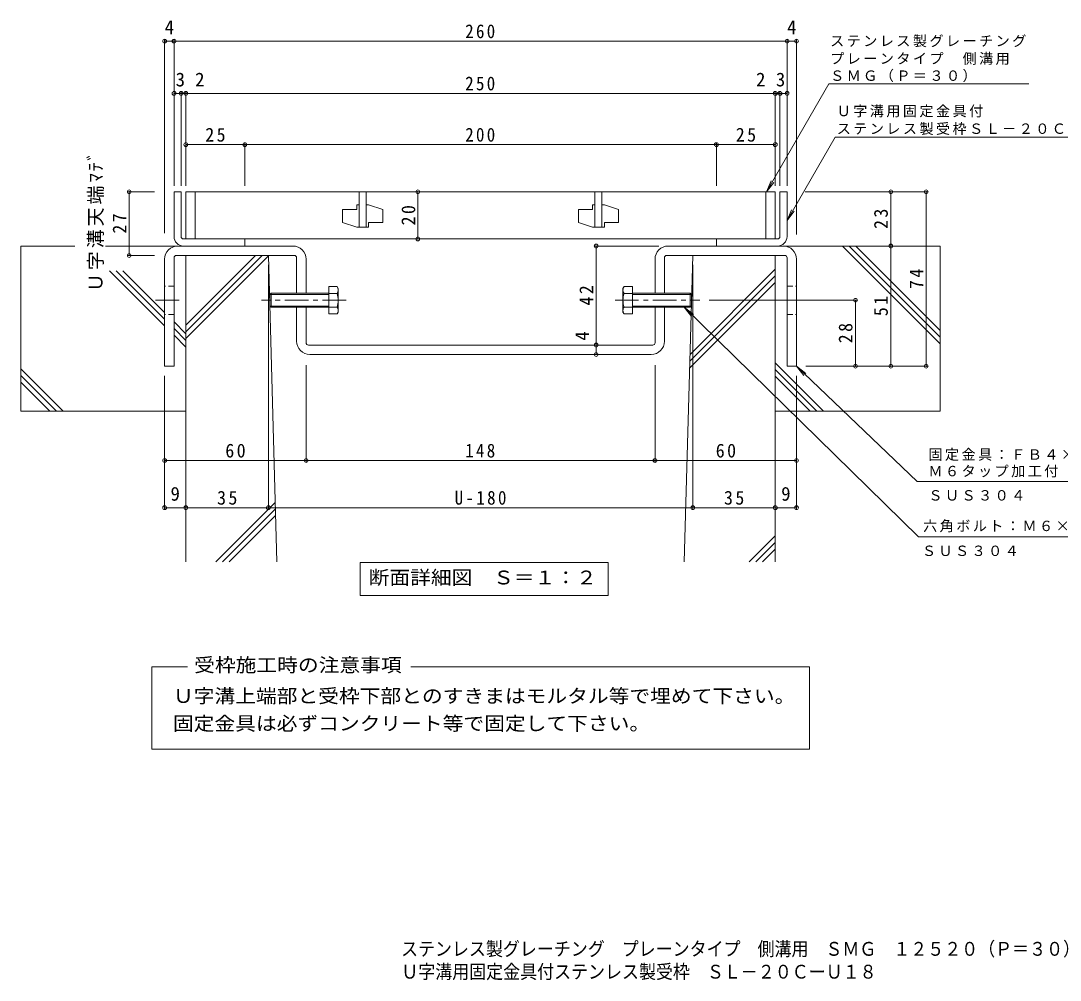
# Model space of a CAD drawing. Units: millimetres, scale not verified. Extents: x -238 to 444, y -387 to 295.
# Drawn here: x -238.1 to 202.7, y -387.3 to 19.7 of the extents above; entities that cross this region are included whole.
import ezdxf
from ezdxf.enums import TextEntityAlignment as Align

# ---------------------------------------------------------------- set-up
doc = ezdxf.new("R2010")
doc.units = ezdxf.units.MM
doc.header["$LTSCALE"] = 2
doc.header["$PDMODE"] = 32
doc.header["$PDSIZE"] = 1.6
doc.linetypes.add('CHAIN1', pattern=[8, 5, -1, 1, -1])
doc.linetypes.add('DASHED1', pattern=[1.8, 1.2, -0.6])
for name, color, linetype, lineweight in [('D-1', 2, 'Continuous', 9), ('D-2', 3, 'Continuous', 9), ('D-4', 7, 'Continuous', 9), ('D-5', 7, 'Continuous', 9), ('D-6', 6, 'Continuous', 9), ('D-8', 3, 'Continuous', 9), ('D-B', 2, 'Continuous', 9)]:
    doc.layers.add(name, color=color, linetype=linetype, lineweight=lineweight)
doc.layers.add('F-0_F-0ﾚｲﾔ', color=2, linetype='Continuous')
doc.styles.add('ＭＳ ゴシック', font='')
doc.styles.get('ＭＳ ゴシック').set_extended_font_data('MS Gothic')

msp = doc.modelspace()

# ---------------------------------------------------------------- linework, layer by layer
at = {"layer": 'D-1'}
for p, q in [((-173.112, -71.889), (-173.112, -52.889)), ((-170.112, -52.889), (-173.112, -52.889)), ((-170.112, -71.889), (-170.112, -52.889)), ((83.888, -71.889), (83.888, -52.889)), ((83.888, -52.889), (86.888, -52.889)), ((86.888, -71.889), (86.888, -52.889)), ((-169.112, -72.889), (-143.112, -72.889)), ((-143.112, -75.889), (-143.112, -72.889)), ((82.888, -72.889), (56.888, -72.889)), ((56.888, -75.889), (56.888, -72.889)), ((-169.112, -75.889), (-170.112, -75.889)), ((-143.112, -75.889), (-169.112, -75.889)), ((56.888, -75.889), (82.889, -75.889)), ((82.889, -75.889), (83.889, -75.889))]:
    msp.add_line(p, q, dxfattribs=at)
for centre, radius, start, end in [((-169.112, -71.889), 4, 180, 270), ((-169.112, -71.889), 1, 180, 270), ((82.888, -71.889), 1, 270, 0), ((82.888, -71.889), 4, 270, 0)]:
    msp.add_arc(centre, radius, start, end, dxfattribs=at)
at = {"layer": 'D-2'}
for p, q in [((81.889, -52.889), (-168.112, -52.889)), ((-164.112, -72.889), (-164.112, -52.889)), ((-94.612, -52.889), (-94.612, -67.889)), ((-91.612, -52.889), (-91.612, -67.889)), ((5.388, -52.889), (5.388, -67.889)), ((8.388, -52.889), (8.388, -67.889)), ((77.888, -72.889), (77.888, -52.889)), ((81.889, -52.889), (81.889, -72.889)), ((-101.612, -60.389), (-101.612, -65.889)), ((-101.612, -60.389), (-95.611, -60.389)), ((-95.611, -58.389), (-95.611, -60.389)), ((-94.612, -58.389), (-95.611, -58.389)), ((-90.612, -58.389), (-91.612, -58.389)), ((-1.612, -60.389), (-1.612, -65.889)), ((-1.612, -60.389), (4.389, -60.389)), ((4.389, -58.389), (4.389, -60.389)), ((5.388, -58.389), (4.389, -58.389)), ((9.388, -58.389), (8.388, -58.389)), ((-90.612, -65.889), (-84.612, -65.889)), ((9.388, -65.889), (15.388, -65.889))]:
    msp.add_line(p, q, dxfattribs=at)
for points in [[(-168.112, -52.889), (-168.112, -72.889), (81.889, -72.889)], [(-90.612, -58.389), (-84.612, -60.389), (-84.612, -65.889)], [(9.388, -58.389), (15.388, -60.389), (15.388, -65.889)], [(-90.612, -65.889), (-90.612, -67.889), (-95.611, -67.889), (-101.612, -65.889)], [(9.388, -65.889), (9.388, -67.889), (4.389, -67.889), (-1.612, -65.889)]]:
    msp.add_lwpolyline(points, dxfattribs=at)
at = {"layer": 'D-4'}
for p, q in [((-177.112, 11.601), (-177.112, -70.472)), ((-173.111, 11.001), (-177.112, 11.001)), ((-173.111, 11.601), (-173.111, -50.389)), ((-173.111, 11.001), (86.888, 11.001)), ((86.888, 11.601), (86.888, -50.389)), ((86.888, 11.001), (90.888, 11.001)), ((90.888, 11.601), (90.888, -70.987)), ((-170.112, -10.539), (-170.112, -50.389)), ((-168.112, -10.539), (-168.112, -50.389)), ((81.888, -10.539), (81.888, -50.389)), ((83.888, -10.539), (83.888, -50.389)), ((-143.112, -32.289), (-143.112, -50.389)), ((56.888, -32.289), (56.888, -50.389)), ((-192.712, -52.889), (-181.332, -52.889)), ((-192.112, -79.889), (-192.112, -52.889)), ((-69.725, -72.889), (-69.725, -52.889)), ((146.488, -52.889), (94.596, -52.889)), ((130.888, -52.889), (130.888, -75.889)), ((145.888, -52.889), (145.888, -126.889)), ((5.288, -75.889), (32.488, -75.889)), ((130.888, -75.889), (130.888, -126.889)), ((-192.712, -79.889), (-181.332, -79.889)), ((-133.112, -187.489), (-133.112, -83.889)), ((46.888, -187.489), (46.888, -83.889)), ((116.488, -98.89), (53.826, -98.89)), ((115.888, -126.889), (115.888, -98.89)), ((-117.112, -167.49), (-117.112, -126.408)), ((30.888, -167.49), (30.888, -126.408)), ((146.488, -126.889), (94.888, -126.889)), ((-177.112, -187.489), (-177.112, -130.889)), ((90.888, -187.489), (90.888, -130.889)), ((-133.112, -186.889), (46.888, -186.889))]:
    msp.add_line(p, q, dxfattribs=at)
for points in [[(-173.111, -11.139), (-170.112, -11.139), (-168.112, -11.139), (81.888, -11.139), (83.888, -11.139), (86.888, -11.139)], [(-168.112, -32.889), (-143.112, -32.889), (56.888, -32.889), (81.888, -32.889)], [(5.888, -121.889), (5.888, -117.889), (5.888, -75.889)], [(-177.112, -166.89), (-117.112, -166.89), (30.888, -166.89), (90.888, -166.89)], [(-177.112, -186.889), (-168.112, -186.889), (-133.112, -186.889)], [(46.888, -186.889), (81.888, -186.889), (90.888, -186.889)]]:
    msp.add_lwpolyline(points, dxfattribs=at)
for p in [(-177.112, 11.001), (-173.111, 11.001), (86.888, 11.001), (90.888, 11.001), (-173.111, -11.139), (-170.112, -11.139), (-168.112, -11.139), (81.888, -11.139), (83.888, -11.139), (86.888, -11.139), (-168.112, -32.889), (-143.112, -32.889), (56.888, -32.889), (81.888, -32.889), (-192.112, -52.889), (-69.725, -52.889), (130.888, -52.889), (145.888, -52.889), (-69.725, -72.889), (-192.112, -79.889), (5.888, -75.889), (130.888, -75.889), (115.888, -98.89), (5.888, -117.889), (5.888, -121.889), (115.888, -126.889), (130.888, -126.889), (145.888, -126.889), (-177.112, -166.89), (-117.112, -166.89), (30.888, -166.89), (90.888, -166.89), (-177.112, -186.889), (-168.112, -186.889), (-133.112, -186.889), (46.888, -186.889), (81.888, -186.889), (90.888, -186.889)]:
    msp.add_point(p, dxfattribs=at)
at = {"layer": 'D-5'}
for p, q in [((78.228, -52.889), (104.665, -7.1)), ((104.665, -7.1), (189.368, -7.1)), ((86.888, -65.11), (107.298, -29.759)), ((235.261, -29.759), (107.298, -29.759)), ((78.228, -52.889), (80.142, -48.27)), ((78.228, -52.889), (81.272, -48.922)), ((86.888, -65.11), (88.802, -60.491)), ((86.888, -65.11), (89.932, -61.144)), ((43.255, -101.89), (46.338, -105.827)), ((90.888, -126.889), (94.855, -129.933)), ((90.888, -126.889), (93.932, -130.856)), ((90.888, -126.889), (142.056, -175.711)), ((222.828, -175.711), (142.056, -175.711)), ((142.642, -199.322), (222.413, -199.322)), ((-94.181, -210.199), (11.019, -210.199)), ((-94.181, -210.199), (-94.181, -224.199)), ((11.019, -210.199), (11.019, -224.199)), ((-94.181, -224.199), (11.019, -224.199)), ((-182.57, -254.341), (-167.353, -254.341)), ((-182.57, -289.263), (-182.57, -254.341)), ((-72.64, -254.341), (96.347, -254.341)), ((96.347, -254.341), (96.347, -289.263)), ((96.347, -289.263), (-182.57, -289.263))]:
    msp.add_line(p, q, dxfattribs=at)
msp.add_lwpolyline([(142.642, -199.322), (43.255, -101.89), (47.252, -104.895)], dxfattribs=at)
at = {"layer": 'D-6'}
for p, q in [((-238.112, -75.889), (-238.112, -145.889)), ((-238.112, -75.889), (-215.136, -75.889)), ((-202.235, -75.889), (-170.112, -75.889)), ((151.888, -75.889), (83.888, -75.889)), ((110.46, -75.889), (151.888, -117.317)), ((113.289, -75.889), (151.888, -114.489)), ((116.117, -75.889), (151.888, -111.66)), ((151.888, -75.889), (151.888, -145.889)), ((-168.112, -79.889), (-133.112, -79.889)), ((-168.112, -79.889), (-168.112, -209.889)), ((-168.112, -112.277), (-135.724, -79.889)), ((-168.112, -109.448), (-138.552, -79.889)), ((-168.112, -115.105), (-133.106, -80.099)), ((-129.5, -209.889), (-133.112, -79.889)), ((43.277, -209.889), (46.888, -79.889)), ((46.888, -79.889), (81.888, -79.889)), ((81.888, -79.889), (81.888, -209.889)), ((-200.466, -86.42), (-177.112, -109.774)), ((-197.637, -86.42), (-177.112, -106.945)), ((-194.809, -86.42), (-177.112, -104.117)), ((45.722, -121.889), (81.888, -85.722)), ((45.56, -127.707), (81.888, -91.379)), ((45.641, -124.798), (81.888, -88.551)), ((-173.112, -108.117), (-168.112, -113.117)), ((-173.112, -110.945), (-168.112, -115.945)), ((-173.112, -113.774), (-168.112, -118.774)), ((81.888, -125.446), (102.332, -145.889)), ((-238.112, -127.97), (-220.192, -145.889)), ((-238.112, -130.798), (-223.021, -145.889)), ((81.888, -128.274), (99.503, -145.889)), ((81.888, -131.102), (96.675, -145.889)), ((-238.112, -133.627), (-225.849, -145.889)), ((-238.112, -145.889), (-168.112, -145.889)), ((151.888, -145.889), (81.888, -145.889)), ((-155.415, -209.889), (-130.201, -184.674)), ((-152.587, -209.889), (-130.124, -187.426)), ((-149.759, -209.889), (-130.048, -190.178)), ((70.859, -209.889), (81.888, -198.859)), ((73.687, -209.889), (81.888, -201.688)), ((76.516, -209.889), (81.888, -204.516))]:
    msp.add_line(p, q, dxfattribs=at)
at = {"layer": 'D-8'}
for p, q in [((-122.712, -75.889), (-171.512, -75.889)), ((36.488, -75.889), (85.288, -75.889)), ((-177.112, -81.489), (-177.112, -126.889)), ((-173.112, -80.889), (-173.112, -126.889)), ((-122.112, -79.889), (-172.112, -79.889)), ((-121.112, -95.889), (-121.112, -80.889)), ((-117.112, -95.889), (-117.112, -81.489)), ((30.888, -95.889), (30.888, -81.489)), ((34.888, -95.889), (34.888, -80.889)), ((35.888, -79.889), (85.888, -79.889)), ((86.888, -80.889), (86.888, -126.889)), ((90.888, -81.489), (90.888, -126.889)), ((-121.112, -116.289), (-121.112, -101.89)), ((-117.112, -116.889), (-117.112, -101.89)), ((30.888, -116.889), (30.888, -101.889)), ((34.888, -116.289), (34.888, -101.889)), ((29.888, -117.889), (-116.112, -117.889)), ((29.288, -121.889), (-115.512, -121.889)), ((-177.112, -126.889), (-173.112, -126.889)), ((90.888, -126.889), (86.888, -126.889))]:
    msp.add_line(p, q, dxfattribs=at)
at = {"layer": 'D-8', "linetype": 'DASHED1'}
for p, q in [((-173.112, -92.889), (-177.112, -92.889)), ((-117.112, -95.889), (-121.112, -95.889)), ((30.888, -95.889), (34.888, -95.889)), ((86.888, -92.889), (90.888, -92.889)), ((-173.112, -104.889), (-177.112, -104.889)), ((-117.112, -101.889), (-121.112, -101.889)), ((30.888, -101.889), (34.888, -101.889)), ((86.888, -104.889), (90.888, -104.889))]:
    msp.add_line(p, q, dxfattribs=at)
at = {"layer": 'D-8', "linetype": 'CHAIN1'}
msp.add_line((-180.93, -98.889), (-170.427, -98.889), dxfattribs=at)
at = {"layer": 'D-8'}
for centre, radius, start, end in [((-171.512, -81.489), 5.6, 90, 180), ((-122.712, -81.489), 5.6, 0, 90), ((36.488, -81.489), 5.6, 90, 180), ((85.288, -81.489), 5.6, 0, 90), ((-172.112, -80.889), 1, 90, 180), ((-122.112, -80.889), 1, 0, 90), ((35.888, -80.889), 1, 90, 180), ((85.888, -80.889), 1, 0, 90), ((-115.512, -116.289), 5.6, 180, 270), ((-116.112, -116.889), 1, 180, 270), ((29.288, -116.289), 5.6, 270, 0), ((29.888, -116.889), 1, 270, 0)]:
    msp.add_arc(centre, radius, start, end, dxfattribs=at)
at = {"layer": 'D-B'}
for p, q in [((-132.516, -96.432), (-131.974, -95.89)), ((-132.516, -101.349), (-132.516, -96.432)), ((-107.516, -96.432), (-132.516, -96.432)), ((-131.974, -95.89), (-131.974, -101.89)), ((-107.516, -95.89), (-131.974, -95.89)), ((-107.516, -93.117), (-107.516, -104.664)), ((-103.962, -93.117), (-107.516, -93.117)), ((-103.962, -96.004), (-107.516, -96.004)), ((-103.962, -93.117), (-103.516, -93.89)), ((-103.516, -103.89), (-103.516, -93.89)), ((17.739, -93.117), (17.293, -93.89)), ((17.293, -103.89), (17.293, -93.89)), ((17.739, -93.117), (21.293, -93.117)), ((17.739, -96.004), (21.293, -96.004)), ((21.293, -93.117), (21.293, -104.664)), ((21.293, -95.89), (45.751, -95.89)), ((21.293, -96.432), (46.293, -96.432)), ((45.751, -95.89), (45.751, -101.89)), ((46.293, -96.432), (45.751, -95.89)), ((46.293, -101.349), (46.293, -96.432)), ((-132.516, -101.349), (-131.974, -101.89)), ((-107.516, -101.349), (-132.516, -101.349)), ((21.293, -101.349), (46.293, -101.349)), ((46.293, -101.349), (45.751, -101.89)), ((-107.516, -101.89), (-131.974, -101.89)), ((-103.962, -101.777), (-107.516, -101.777)), ((-103.962, -104.664), (-107.516, -104.664)), ((-103.516, -103.89), (-103.962, -104.664)), ((17.293, -103.89), (17.739, -104.664)), ((17.739, -101.777), (21.293, -101.777)), ((17.739, -104.664), (21.293, -104.664)), ((21.293, -101.89), (45.751, -101.89))]:
    msp.add_line(p, q, dxfattribs=at)
at = {"layer": 'D-B', "linetype": 'CHAIN1'}
for p, q in [((-100.155, -98.89), (-136.049, -98.89)), ((13.932, -98.89), (49.826, -98.89))]:
    msp.add_line(p, q, dxfattribs=at)
at = {"layer": 'D-B'}
for centre, radius, start, end in [((-106.914, -94.821), 3.408, 4.38425, 29.99998), ((-106.362, -94.47), 2.848, 327.42444, 358.1913), ((-113.069, -98.89), 9.553, 342.41203, 17.58795), ((20.691, -94.821), 3.408, 150, 175.61575), ((20.139, -94.47), 2.848, 181.80869, 212.57555), ((26.846, -98.89), 9.553, 162.41203, 197.58795), ((-106.914, -102.96), 3.408, 329.99998, 355.61574), ((-106.362, -103.311), 2.848, 1.80869, 32.57555), ((20.139, -103.311), 2.848, 147.42445, 178.19131), ((20.691, -102.96), 3.408, 184.38426, 210)]:
    msp.add_arc(centre, radius, start, end, dxfattribs=at)

# ---------------------------------------------------------------- texts
at = {"layer": 'D-4', "color": 2, "style": 'ＭＳ ゴシック'}
for s, p in [('4', (-177.112, 12.201)), ('4', (86.888, 12.201)), ('3', (-172.443, -9.939)), ('2', (-164.176, -9.939)), ('2', (73.724, -9.939)), ('3', (82.127, -9.939)), ('9', (-174.612, -185.689)), ('9', (84.388, -185.689))]:
    msp.add_text(s, height=5.865, dxfattribs=at).set_placement(p, align=Align.BOTTOM_LEFT)
msp.add_text('4', height=5.865, rotation=90, dxfattribs=at).set_placement((4.688, -116.061), align=Align.BOTTOM_LEFT)
at = {"layer": 'D-4', "color": 2, "char_height": 5.865, "attachment_point": 7, "style": 'ＭＳ ゴシック'}
for s, insert in [('\\T1.27;\\W0.9;260', (-49.612, 12.201)), ('\\T1.27;\\W0.9;250', (-49.612, -9.939)), ('\\T1.27;\\W0.95;25', (-159.862, -31.689)), ('\\T1.27;\\W0.9;200', (-49.612, -31.689)), ('\\T1.27;\\W0.95;25', (65.138, -31.689)), ('\\T1.27;\\W0.95;60', (-151.362, -165.69)), ('\\T1.27;\\W0.9;148', (-49.612, -165.69)), ('\\T1.27;\\W0.95;60', (56.638, -165.69)), ('\\T1.27;\\W0.95;35', (-154.862, -185.689)), ('\\T1.28;\\W0.9;U-180', (-54.112, -185.689)), ('\\T1.27;\\W0.95;35', (60.138, -185.689))]:
    msp.add_mtext(s, dxfattribs=dict(at, insert=insert))
at = {"layer": 'D-4', "color": 2, "char_height": 5.865, "attachment_point": 7, "rotation": 90, "style": 'ＭＳ ゴシック'}
for s, insert in [('\\T1.16;Ｕ字溝天端ﾏﾃﾞ', (-202.815, -95.389)), ('\\T1.27;\\W0.95;20', (-70.725, -67.139)), ('\\T1.27;\\W0.95;23', (129.688, -68.639)), ('\\T1.27;\\W0.95;27', (-193.312, -70.639)), ('\\T1.27;\\W0.95;74', (144.688, -94.139)), ('\\T1.27;\\W0.95;42', (4.688, -101.139)), ('\\T1.27;\\W0.95;51', (129.688, -105.639)), ('\\T1.27;\\W0.95;28', (114.688, -117.14))]:
    msp.add_mtext(s, dxfattribs=dict(at, insert=insert))
at = {"layer": 'D-5', "color": 2, "style": 'ＭＳ ゴシック', "width": 1.1}
for s, p in [('断面詳細図\u3000Ｓ＝１：２', (-90.581, -221.199)), ('受枠施工時の注意事項', (-164.576, -258.31)), ('Ｕ字溝上端部と受枠下部とのすきまはモルタル等で埋めて下さい。', (-173.576, -271.45)), ('固定金具は必ずコンクリート等で固定して下さい。', (-173.576, -283.111))]:
    msp.add_text(s, height=5.865, dxfattribs=at).set_placement(p, align=Align.BOTTOM_LEFT)
at = {"layer": 'D-5', "char_height": 4.399, "attachment_point": 7, "style": 'ＭＳ ゴシック'}
for s, insert in [('\\T1.17;ステンレス製グレーチング', (105.146, 8.426)), ('\\T1.17;プレーンタイプ\u3000側溝用', (105.146, 0.932)), ('\\T1.17;ＳＭＧ（Ｐ＝３０）', (105.146, -6.395)), ('\\T1.17;Ｕ字溝用固定金具付', (107.922, -21.317)), ('\\T1.17;ステンレス製受枠ＳＬ－２０Ｃ－Ｕ１８', (107.922, -28.807)), ('\\T1.17;固定金具：ＦＢ４×３２', (146.828, -167.044)), ('\\T1.17;Ｍ６タップ加工付', (146.828, -174.044)), ('\\T1.17;ＳＵＳ３０４', (146.828, -183.932)), ('\\T1.17;六角ボルト：Ｍ６×２５', (144.591, -197.322)), ('\\T1.17;ＳＵＳ３０４', (144.07, -207.455))]:
    msp.add_mtext(s, dxfattribs=dict(at, insert=insert))
at = {"layer": 'F-0_F-0ﾚｲﾔ', "style": 'ＭＳ ゴシック', "width": 0.9}
for s, p in [('ステンレス製グレーチング\u3000プレーンタイプ\u3000側溝用\u3000ＳＭＧ\u3000１２５２０（Ｐ＝３０）', (-76.842, -378.728)), ('Ｕ字溝用固定金具付ステンレス製受枠\u3000ＳＬ－２０ＣーＵ１８', (-76.722, -388.42))]:
    msp.add_text(s, height=5.865, dxfattribs=at).set_placement(p, align=Align.BOTTOM_LEFT)

doc.saveas('drawing.dxf')
